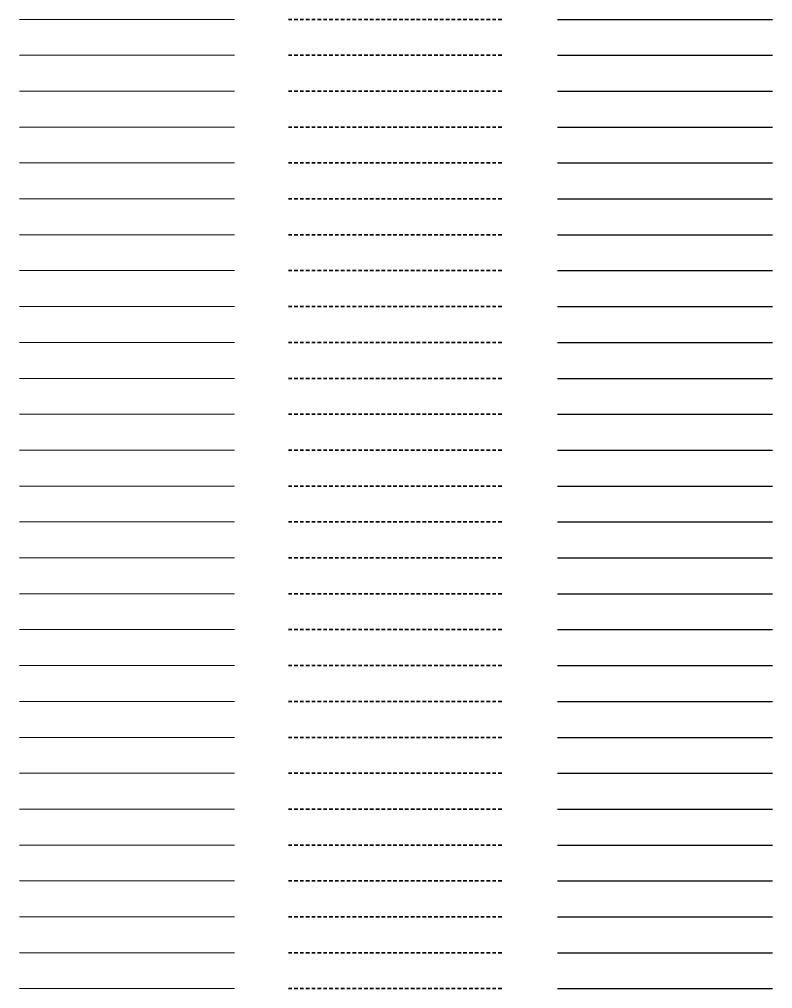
# Model space of a CAD drawing. Header units: metres. Extents: x -170 to 2070, y -13 to 17840.
# Drawn here: x 150 to 570, y 9460 to 10000 of the extents above; entities that cross this region are included whole.
import ezdxf

# ---------------------------------------------------------------- set-up
doc = ezdxf.new("R2010")
doc.units = ezdxf.units.M
doc.linetypes.add('KL-SO', pattern=[3.25, 2, -1.25])
for name, color, linetype, lineweight in [('B-OI-KL-ET_LSOV_AANSLUITNET_400 V_5x16Cu-G', 14, 'Continuous', 18), ('B-OI-KL-ET_LSOV_AANSLUITNET_400 V_OVERIG-G', 14, 'Continuous', 18), ('B-OI-KL-ET_LSOV_DISTRIBUTIE_230 V_2x2.5Cu as2.5-G', 14, 'Continuous', 18), ('B-OI-KL-ET_LSOV_DISTRIBUTIE_230 V_3x10Cu as10-G', 14, 'Continuous', 18), ('B-OI-KL-ET_LSOV_DISTRIBUTIE_230 V_3x2.5Cu as2.5-G', 14, 'Continuous', 18), ('B-OI-KL-ET_LSOV_DISTRIBUTIE_230 V_3x6Cu as6-G', 14, 'Continuous', 18), ('B-OI-KL-ET_LSOV_DISTRIBUTIE_230 V_4x10Cu as10-G', 14, 'Continuous', 18), ('B-OI-KL-ET_LSOV_DISTRIBUTIE_230 V_4x150Al 4x6Cu as50Cu-G', 14, 'Continuous', 18), ('B-OI-KL-ET_LSOV_DISTRIBUTIE_230 V_4x150Al as50Cu-G', 14, 'Continuous', 18), ('B-OI-KL-ET_LSOV_DISTRIBUTIE_230 V_4x16Cu as16-G', 14, 'Continuous', 18), ('B-OI-KL-ET_LSOV_DISTRIBUTIE_230 V_4x2.5Cu as2.5-G', 14, 'Continuous', 18), ('B-OI-KL-ET_LSOV_DISTRIBUTIE_230 V_4x50Al 4x2.5Cu as25Cu-G', 14, 'Continuous', 18), ('B-OI-KL-ET_LSOV_DISTRIBUTIE_230 V_4x6Cu as6-G', 14, 'Continuous', 18), ('B-OI-KL-ET_LSOV_DISTRIBUTIE_230 V_4x95Al 4x6Cu as35Cu-G', 14, 'Continuous', 18), ('B-OI-KL-ET_LSOV_DISTRIBUTIE_230 V_5x10Cu-G', 14, 'Continuous', 18), ('B-OI-KL-ET_LSOV_DISTRIBUTIE_230 V_5x16Cu-G', 14, 'Continuous', 18), ('B-OI-KL-ET_LSOV_DISTRIBUTIE_230 V_OVERIG-G', 14, 'Continuous', 18), ('B-OI-KL-ET_LSOV_DISTRIBUTIE_400 V_2x2.5Cu as2.5-G', 14, 'Continuous', 18), ('B-OI-KL-ET_LSOV_DISTRIBUTIE_400 V_3x10Cu as10-G', 14, 'Continuous', 18), ('B-OI-KL-ET_LSOV_DISTRIBUTIE_400 V_3x2.5Cu as2.5-G', 14, 'Continuous', 18), ('B-OI-KL-ET_LSOV_DISTRIBUTIE_400 V_3x6Cu as6-G', 14, 'Continuous', 18), ('B-OI-KL-ET_LSOV_DISTRIBUTIE_400 V_4x10Cu as10-G', 14, 'Continuous', 18), ('B-OI-KL-ET_LSOV_DISTRIBUTIE_400 V_4x150Al 4x6Cu as50Cu-G', 14, 'Continuous', 18), ('B-OI-KL-ET_LSOV_DISTRIBUTIE_400 V_4x150Al as50Cu-G', 14, 'Continuous', 18), ('B-OI-KL-ET_LSOV_DISTRIBUTIE_400 V_4x16Cu as16-G', 14, 'Continuous', 18), ('B-OI-KL-ET_LSOV_DISTRIBUTIE_400 V_4x2.5Cu as2.5-G', 14, 'Continuous', 18), ('B-OI-KL-ET_LSOV_DISTRIBUTIE_400 V_4x50Al 4x2.5Cu as25Cu-G', 14, 'Continuous', 18), ('B-OI-KL-ET_LSOV_DISTRIBUTIE_400 V_4x6Cu as6-G', 14, 'Continuous', 18), ('N-OI-KL-ET_LSOV_AANSLUITNET_400 V_5x16Cu-G', 14, 'KL-SO', 35), ('N-OI-KL-ET_LSOV_AANSLUITNET_400 V_OVERIG-G', 14, 'KL-SO', 35), ('N-OI-KL-ET_LSOV_DISTRIBUTIE_230 V_2x2.5Cu as2.5-G', 14, 'KL-SO', 35), ('N-OI-KL-ET_LSOV_DISTRIBUTIE_230 V_3x10Cu as10-G', 14, 'KL-SO', 35), ('N-OI-KL-ET_LSOV_DISTRIBUTIE_230 V_3x2.5Cu as2.5-G', 14, 'KL-SO', 35), ('N-OI-KL-ET_LSOV_DISTRIBUTIE_230 V_3x6Cu as6-G', 14, 'KL-SO', 35), ('N-OI-KL-ET_LSOV_DISTRIBUTIE_230 V_4x10Cu as10-G', 14, 'KL-SO', 35), ('N-OI-KL-ET_LSOV_DISTRIBUTIE_230 V_4x150Al 4x6Cu as50Cu-G', 14, 'KL-SO', 35), ('N-OI-KL-ET_LSOV_DISTRIBUTIE_230 V_4x150Al as50Cu-G', 14, 'KL-SO', 35), ('N-OI-KL-ET_LSOV_DISTRIBUTIE_230 V_4x16Cu as16-G', 14, 'KL-SO', 35), ('N-OI-KL-ET_LSOV_DISTRIBUTIE_230 V_4x2.5Cu as2.5-G', 14, 'KL-SO', 35), ('N-OI-KL-ET_LSOV_DISTRIBUTIE_230 V_4x50Al 4x2.5Cu as25Cu-G', 14, 'KL-SO', 35), ('N-OI-KL-ET_LSOV_DISTRIBUTIE_230 V_4x6Cu as6-G', 14, 'KL-SO', 35), ('N-OI-KL-ET_LSOV_DISTRIBUTIE_230 V_4x95Al 4x6Cu as35Cu-G', 14, 'KL-SO', 35), ('N-OI-KL-ET_LSOV_DISTRIBUTIE_230 V_5x10Cu-G', 14, 'KL-SO', 35), ('N-OI-KL-ET_LSOV_DISTRIBUTIE_230 V_5x16Cu-G', 14, 'KL-SO', 35), ('N-OI-KL-ET_LSOV_DISTRIBUTIE_230 V_OVERIG-G', 14, 'KL-SO', 35), ('N-OI-KL-ET_LSOV_DISTRIBUTIE_400 V_2x2.5Cu as2.5-G', 14, 'KL-SO', 35), ('N-OI-KL-ET_LSOV_DISTRIBUTIE_400 V_3x10Cu as10-G', 14, 'KL-SO', 35), ('N-OI-KL-ET_LSOV_DISTRIBUTIE_400 V_3x2.5Cu as2.5-G', 14, 'KL-SO', 35), ('N-OI-KL-ET_LSOV_DISTRIBUTIE_400 V_3x6Cu as6-G', 14, 'KL-SO', 35), ('N-OI-KL-ET_LSOV_DISTRIBUTIE_400 V_4x10Cu as10-G', 14, 'KL-SO', 35), ('N-OI-KL-ET_LSOV_DISTRIBUTIE_400 V_4x150Al 4x6Cu as50Cu-G', 14, 'KL-SO', 35), ('N-OI-KL-ET_LSOV_DISTRIBUTIE_400 V_4x150Al as50Cu-G', 14, 'KL-SO', 35), ('N-OI-KL-ET_LSOV_DISTRIBUTIE_400 V_4x16Cu as16-G', 14, 'KL-SO', 35), ('N-OI-KL-ET_LSOV_DISTRIBUTIE_400 V_4x2.5Cu as2.5-G', 14, 'KL-SO', 35), ('N-OI-KL-ET_LSOV_DISTRIBUTIE_400 V_4x50Al 4x2.5Cu as25Cu-G', 14, 'KL-SO', 35), ('N-OI-KL-ET_LSOV_DISTRIBUTIE_400 V_4x6Cu as6-G', 14, 'KL-SO', 35), ('V-OI-KL-ET_LSOV_AANSLUITNET_400 V_5x16Cu-G', 14, 'V-KL-SO', 25), ('V-OI-KL-ET_LSOV_AANSLUITNET_400 V_OVERIG-G', 14, 'V-KL-SO', 25), ('V-OI-KL-ET_LSOV_DISTRIBUTIE_230 V_2x2.5Cu as2.5-G', 14, 'V-KL-SO', 25), ('V-OI-KL-ET_LSOV_DISTRIBUTIE_230 V_3x10Cu as10-G', 14, 'V-KL-SO', 25), ('V-OI-KL-ET_LSOV_DISTRIBUTIE_230 V_3x2.5Cu as2.5-G', 14, 'V-KL-SO', 25), ('V-OI-KL-ET_LSOV_DISTRIBUTIE_230 V_3x6Cu as6-G', 14, 'V-KL-SO', 25), ('V-OI-KL-ET_LSOV_DISTRIBUTIE_230 V_4x10Cu as10-G', 14, 'V-KL-SO', 25), ('V-OI-KL-ET_LSOV_DISTRIBUTIE_230 V_4x150Al 4x6Cu as50Cu-G', 14, 'V-KL-SO', 25), ('V-OI-KL-ET_LSOV_DISTRIBUTIE_230 V_4x150Al as50Cu-G', 14, 'V-KL-SO', 25), ('V-OI-KL-ET_LSOV_DISTRIBUTIE_230 V_4x16Cu as16-G', 14, 'V-KL-SO', 25), ('V-OI-KL-ET_LSOV_DISTRIBUTIE_230 V_4x2.5Cu as2.5-G', 14, 'V-KL-SO', 25), ('V-OI-KL-ET_LSOV_DISTRIBUTIE_230 V_4x50Al 4x2.5Cu as25Cu-G', 14, 'V-KL-SO', 25), ('V-OI-KL-ET_LSOV_DISTRIBUTIE_230 V_4x6Cu as6-G', 14, 'V-KL-SO', 25), ('V-OI-KL-ET_LSOV_DISTRIBUTIE_230 V_4x95Al 4x6Cu as35Cu-G', 14, 'V-KL-SO', 25), ('V-OI-KL-ET_LSOV_DISTRIBUTIE_230 V_5x10Cu-G', 14, 'V-KL-SO', 25), ('V-OI-KL-ET_LSOV_DISTRIBUTIE_230 V_5x16Cu-G', 14, 'V-KL-SO', 25), ('V-OI-KL-ET_LSOV_DISTRIBUTIE_230 V_OVERIG-G', 14, 'V-KL-SO', 25), ('V-OI-KL-ET_LSOV_DISTRIBUTIE_400 V_2x2.5Cu as2.5-G', 14, 'V-KL-SO', 25), ('V-OI-KL-ET_LSOV_DISTRIBUTIE_400 V_3x10Cu as10-G', 14, 'V-KL-SO', 25), ('V-OI-KL-ET_LSOV_DISTRIBUTIE_400 V_3x2.5Cu as2.5-G', 14, 'V-KL-SO', 25), ('V-OI-KL-ET_LSOV_DISTRIBUTIE_400 V_3x6Cu as6-G', 14, 'V-KL-SO', 25), ('V-OI-KL-ET_LSOV_DISTRIBUTIE_400 V_4x10Cu as10-G', 14, 'V-KL-SO', 25), ('V-OI-KL-ET_LSOV_DISTRIBUTIE_400 V_4x150Al 4x6Cu as50Cu-G', 14, 'V-KL-SO', 25), ('V-OI-KL-ET_LSOV_DISTRIBUTIE_400 V_4x150Al as50Cu-G', 14, 'V-KL-SO', 25), ('V-OI-KL-ET_LSOV_DISTRIBUTIE_400 V_4x16Cu as16-G', 14, 'V-KL-SO', 25), ('V-OI-KL-ET_LSOV_DISTRIBUTIE_400 V_4x2.5Cu as2.5-G', 14, 'V-KL-SO', 25), ('V-OI-KL-ET_LSOV_DISTRIBUTIE_400 V_4x50Al 4x2.5Cu as25Cu-G', 14, 'V-KL-SO', 25), ('V-OI-KL-ET_LSOV_DISTRIBUTIE_400 V_4x6Cu as6-G', 14, 'V-KL-SO', 25)]:
    doc.layers.add(name, color=color, linetype=linetype, lineweight=lineweight)
doc.linetypes.add('V-KL-SO', pattern='A,2,[24,nlcs.shx,S=0.75,R=0,X=0,Y=0],2', length=4)

msp = doc.modelspace()

# ---------------------------------------------------------------- linework, layer by layer
at = {"layer": 'B-OI-KL-ET_LSOV_AANSLUITNET_400 V_5x16Cu-G'}
msp.add_line((150, 9460), (270, 9460), dxfattribs=at)
at = {"layer": 'B-OI-KL-ET_LSOV_AANSLUITNET_400 V_OVERIG-G'}
msp.add_line((150, 9480), (270, 9480), dxfattribs=at)
at = {"layer": 'B-OI-KL-ET_LSOV_DISTRIBUTIE_230 V_2x2.5Cu as2.5-G'}
msp.add_line((150, 9500), (270, 9500), dxfattribs=at)
at = {"layer": 'B-OI-KL-ET_LSOV_DISTRIBUTIE_230 V_3x10Cu as10-G'}
msp.add_line((150, 9520), (270, 9520), dxfattribs=at)
at = {"layer": 'B-OI-KL-ET_LSOV_DISTRIBUTIE_230 V_3x2.5Cu as2.5-G'}
msp.add_line((150, 9540), (270, 9540), dxfattribs=at)
at = {"layer": 'B-OI-KL-ET_LSOV_DISTRIBUTIE_230 V_3x6Cu as6-G'}
msp.add_line((150, 9560), (270, 9560), dxfattribs=at)
at = {"layer": 'B-OI-KL-ET_LSOV_DISTRIBUTIE_230 V_4x10Cu as10-G'}
msp.add_line((150, 9580), (270, 9580), dxfattribs=at)
at = {"layer": 'B-OI-KL-ET_LSOV_DISTRIBUTIE_230 V_4x150Al 4x6Cu as50Cu-G'}
msp.add_line((150, 9600), (270, 9600), dxfattribs=at)
at = {"layer": 'B-OI-KL-ET_LSOV_DISTRIBUTIE_230 V_4x150Al as50Cu-G'}
msp.add_line((150, 9620), (270, 9620), dxfattribs=at)
at = {"layer": 'B-OI-KL-ET_LSOV_DISTRIBUTIE_230 V_4x16Cu as16-G'}
msp.add_line((150, 9640), (270, 9640), dxfattribs=at)
at = {"layer": 'B-OI-KL-ET_LSOV_DISTRIBUTIE_230 V_4x2.5Cu as2.5-G'}
msp.add_line((150, 9660), (270, 9660), dxfattribs=at)
at = {"layer": 'B-OI-KL-ET_LSOV_DISTRIBUTIE_230 V_4x50Al 4x2.5Cu as25Cu-G'}
msp.add_line((150, 9680), (270, 9680), dxfattribs=at)
at = {"layer": 'B-OI-KL-ET_LSOV_DISTRIBUTIE_230 V_4x6Cu as6-G'}
msp.add_line((150, 9700), (270, 9700), dxfattribs=at)
at = {"layer": 'B-OI-KL-ET_LSOV_DISTRIBUTIE_230 V_4x95Al 4x6Cu as35Cu-G'}
msp.add_line((150, 9720), (270, 9720), dxfattribs=at)
at = {"layer": 'B-OI-KL-ET_LSOV_DISTRIBUTIE_230 V_5x10Cu-G'}
msp.add_line((150, 9740), (270, 9740), dxfattribs=at)
at = {"layer": 'B-OI-KL-ET_LSOV_DISTRIBUTIE_230 V_5x16Cu-G'}
msp.add_line((150, 9760), (270, 9760), dxfattribs=at)
at = {"layer": 'B-OI-KL-ET_LSOV_DISTRIBUTIE_230 V_OVERIG-G'}
msp.add_line((150, 9780), (270, 9780), dxfattribs=at)
at = {"layer": 'B-OI-KL-ET_LSOV_DISTRIBUTIE_400 V_2x2.5Cu as2.5-G'}
msp.add_line((150, 9800), (270, 9800), dxfattribs=at)
at = {"layer": 'B-OI-KL-ET_LSOV_DISTRIBUTIE_400 V_3x10Cu as10-G'}
msp.add_line((150, 9820), (270, 9820), dxfattribs=at)
at = {"layer": 'B-OI-KL-ET_LSOV_DISTRIBUTIE_400 V_3x2.5Cu as2.5-G'}
msp.add_line((150, 9840), (270, 9840), dxfattribs=at)
at = {"layer": 'B-OI-KL-ET_LSOV_DISTRIBUTIE_400 V_3x6Cu as6-G'}
msp.add_line((150, 9860), (270, 9860), dxfattribs=at)
at = {"layer": 'B-OI-KL-ET_LSOV_DISTRIBUTIE_400 V_4x10Cu as10-G'}
msp.add_line((150, 9880), (270, 9880), dxfattribs=at)
at = {"layer": 'B-OI-KL-ET_LSOV_DISTRIBUTIE_400 V_4x150Al 4x6Cu as50Cu-G'}
msp.add_line((150, 9900), (270, 9900), dxfattribs=at)
at = {"layer": 'B-OI-KL-ET_LSOV_DISTRIBUTIE_400 V_4x150Al as50Cu-G'}
msp.add_line((150, 9920), (270, 9920), dxfattribs=at)
at = {"layer": 'B-OI-KL-ET_LSOV_DISTRIBUTIE_400 V_4x16Cu as16-G'}
msp.add_line((150, 9940), (270, 9940), dxfattribs=at)
at = {"layer": 'B-OI-KL-ET_LSOV_DISTRIBUTIE_400 V_4x2.5Cu as2.5-G'}
msp.add_line((150, 9960), (270, 9960), dxfattribs=at)
at = {"layer": 'B-OI-KL-ET_LSOV_DISTRIBUTIE_400 V_4x50Al 4x2.5Cu as25Cu-G'}
msp.add_line((150, 9980), (270, 9980), dxfattribs=at)
at = {"layer": 'B-OI-KL-ET_LSOV_DISTRIBUTIE_400 V_4x6Cu as6-G'}
msp.add_line((150, 10000), (270, 10000), dxfattribs=at)
at = {"layer": 'N-OI-KL-ET_LSOV_AANSLUITNET_400 V_5x16Cu-G'}
msp.add_line((300, 9460), (420, 9460), dxfattribs=at)
at = {"layer": 'N-OI-KL-ET_LSOV_AANSLUITNET_400 V_OVERIG-G'}
msp.add_line((300, 9480), (420, 9480), dxfattribs=at)
at = {"layer": 'N-OI-KL-ET_LSOV_DISTRIBUTIE_230 V_2x2.5Cu as2.5-G'}
msp.add_line((300, 9500), (420, 9500), dxfattribs=at)
at = {"layer": 'N-OI-KL-ET_LSOV_DISTRIBUTIE_230 V_3x10Cu as10-G'}
msp.add_line((300, 9520), (420, 9520), dxfattribs=at)
at = {"layer": 'N-OI-KL-ET_LSOV_DISTRIBUTIE_230 V_3x2.5Cu as2.5-G'}
msp.add_line((300, 9540), (420, 9540), dxfattribs=at)
at = {"layer": 'N-OI-KL-ET_LSOV_DISTRIBUTIE_230 V_3x6Cu as6-G'}
msp.add_line((300, 9560), (420, 9560), dxfattribs=at)
at = {"layer": 'N-OI-KL-ET_LSOV_DISTRIBUTIE_230 V_4x10Cu as10-G'}
msp.add_line((300, 9580), (420, 9580), dxfattribs=at)
at = {"layer": 'N-OI-KL-ET_LSOV_DISTRIBUTIE_230 V_4x150Al 4x6Cu as50Cu-G'}
msp.add_line((300, 9600), (420, 9600), dxfattribs=at)
at = {"layer": 'N-OI-KL-ET_LSOV_DISTRIBUTIE_230 V_4x150Al as50Cu-G'}
msp.add_line((300, 9620), (420, 9620), dxfattribs=at)
at = {"layer": 'N-OI-KL-ET_LSOV_DISTRIBUTIE_230 V_4x16Cu as16-G'}
msp.add_line((300, 9640), (420, 9640), dxfattribs=at)
at = {"layer": 'N-OI-KL-ET_LSOV_DISTRIBUTIE_230 V_4x2.5Cu as2.5-G'}
msp.add_line((300, 9660), (420, 9660), dxfattribs=at)
at = {"layer": 'N-OI-KL-ET_LSOV_DISTRIBUTIE_230 V_4x50Al 4x2.5Cu as25Cu-G'}
msp.add_line((300, 9680), (420, 9680), dxfattribs=at)
at = {"layer": 'N-OI-KL-ET_LSOV_DISTRIBUTIE_230 V_4x6Cu as6-G'}
msp.add_line((300, 9700), (420, 9700), dxfattribs=at)
at = {"layer": 'N-OI-KL-ET_LSOV_DISTRIBUTIE_230 V_4x95Al 4x6Cu as35Cu-G'}
msp.add_line((300, 9720), (420, 9720), dxfattribs=at)
at = {"layer": 'N-OI-KL-ET_LSOV_DISTRIBUTIE_230 V_5x10Cu-G'}
msp.add_line((300, 9740), (420, 9740), dxfattribs=at)
at = {"layer": 'N-OI-KL-ET_LSOV_DISTRIBUTIE_230 V_5x16Cu-G'}
msp.add_line((300, 9760), (420, 9760), dxfattribs=at)
at = {"layer": 'N-OI-KL-ET_LSOV_DISTRIBUTIE_230 V_OVERIG-G'}
msp.add_line((300, 9780), (420, 9780), dxfattribs=at)
at = {"layer": 'N-OI-KL-ET_LSOV_DISTRIBUTIE_400 V_2x2.5Cu as2.5-G'}
msp.add_line((300, 9800), (420, 9800), dxfattribs=at)
at = {"layer": 'N-OI-KL-ET_LSOV_DISTRIBUTIE_400 V_3x10Cu as10-G'}
msp.add_line((300, 9820), (420, 9820), dxfattribs=at)
at = {"layer": 'N-OI-KL-ET_LSOV_DISTRIBUTIE_400 V_3x2.5Cu as2.5-G'}
msp.add_line((300, 9840), (420, 9840), dxfattribs=at)
at = {"layer": 'N-OI-KL-ET_LSOV_DISTRIBUTIE_400 V_3x6Cu as6-G'}
msp.add_line((300, 9860), (420, 9860), dxfattribs=at)
at = {"layer": 'N-OI-KL-ET_LSOV_DISTRIBUTIE_400 V_4x10Cu as10-G'}
msp.add_line((300, 9880), (420, 9880), dxfattribs=at)
at = {"layer": 'N-OI-KL-ET_LSOV_DISTRIBUTIE_400 V_4x150Al 4x6Cu as50Cu-G'}
msp.add_line((300, 9900), (420, 9900), dxfattribs=at)
at = {"layer": 'N-OI-KL-ET_LSOV_DISTRIBUTIE_400 V_4x150Al as50Cu-G'}
msp.add_line((300, 9920), (420, 9920), dxfattribs=at)
at = {"layer": 'N-OI-KL-ET_LSOV_DISTRIBUTIE_400 V_4x16Cu as16-G'}
msp.add_line((300, 9940), (420, 9940), dxfattribs=at)
at = {"layer": 'N-OI-KL-ET_LSOV_DISTRIBUTIE_400 V_4x2.5Cu as2.5-G'}
msp.add_line((300, 9960), (420, 9960), dxfattribs=at)
at = {"layer": 'N-OI-KL-ET_LSOV_DISTRIBUTIE_400 V_4x50Al 4x2.5Cu as25Cu-G'}
msp.add_line((300, 9980), (420, 9980), dxfattribs=at)
at = {"layer": 'N-OI-KL-ET_LSOV_DISTRIBUTIE_400 V_4x6Cu as6-G'}
msp.add_line((300, 10000), (420, 10000), dxfattribs=at)
at = {"layer": 'V-OI-KL-ET_LSOV_AANSLUITNET_400 V_5x16Cu-G'}
msp.add_line((450, 9460), (570, 9460), dxfattribs=at)
at = {"layer": 'V-OI-KL-ET_LSOV_AANSLUITNET_400 V_OVERIG-G'}
msp.add_line((450, 9480), (570, 9480), dxfattribs=at)
at = {"layer": 'V-OI-KL-ET_LSOV_DISTRIBUTIE_230 V_2x2.5Cu as2.5-G'}
msp.add_line((450, 9500), (570, 9500), dxfattribs=at)
at = {"layer": 'V-OI-KL-ET_LSOV_DISTRIBUTIE_230 V_3x10Cu as10-G'}
msp.add_line((450, 9520), (570, 9520), dxfattribs=at)
at = {"layer": 'V-OI-KL-ET_LSOV_DISTRIBUTIE_230 V_3x2.5Cu as2.5-G'}
msp.add_line((450, 9540), (570, 9540), dxfattribs=at)
at = {"layer": 'V-OI-KL-ET_LSOV_DISTRIBUTIE_230 V_3x6Cu as6-G'}
msp.add_line((450, 9560), (570, 9560), dxfattribs=at)
at = {"layer": 'V-OI-KL-ET_LSOV_DISTRIBUTIE_230 V_4x10Cu as10-G'}
msp.add_line((450, 9580), (570, 9580), dxfattribs=at)
at = {"layer": 'V-OI-KL-ET_LSOV_DISTRIBUTIE_230 V_4x150Al 4x6Cu as50Cu-G'}
msp.add_line((450, 9600), (570, 9600), dxfattribs=at)
at = {"layer": 'V-OI-KL-ET_LSOV_DISTRIBUTIE_230 V_4x150Al as50Cu-G'}
msp.add_line((450, 9620), (570, 9620), dxfattribs=at)
at = {"layer": 'V-OI-KL-ET_LSOV_DISTRIBUTIE_230 V_4x16Cu as16-G'}
msp.add_line((450, 9640), (570, 9640), dxfattribs=at)
at = {"layer": 'V-OI-KL-ET_LSOV_DISTRIBUTIE_230 V_4x2.5Cu as2.5-G'}
msp.add_line((450, 9660), (570, 9660), dxfattribs=at)
at = {"layer": 'V-OI-KL-ET_LSOV_DISTRIBUTIE_230 V_4x50Al 4x2.5Cu as25Cu-G'}
msp.add_line((450, 9680), (570, 9680), dxfattribs=at)
at = {"layer": 'V-OI-KL-ET_LSOV_DISTRIBUTIE_230 V_4x6Cu as6-G'}
msp.add_line((450, 9700), (570, 9700), dxfattribs=at)
at = {"layer": 'V-OI-KL-ET_LSOV_DISTRIBUTIE_230 V_4x95Al 4x6Cu as35Cu-G'}
msp.add_line((450, 9720), (570, 9720), dxfattribs=at)
at = {"layer": 'V-OI-KL-ET_LSOV_DISTRIBUTIE_230 V_5x10Cu-G'}
msp.add_line((450, 9740), (570, 9740), dxfattribs=at)
at = {"layer": 'V-OI-KL-ET_LSOV_DISTRIBUTIE_230 V_5x16Cu-G'}
msp.add_line((450, 9760), (570, 9760), dxfattribs=at)
at = {"layer": 'V-OI-KL-ET_LSOV_DISTRIBUTIE_230 V_OVERIG-G'}
msp.add_line((450, 9780), (570, 9780), dxfattribs=at)
at = {"layer": 'V-OI-KL-ET_LSOV_DISTRIBUTIE_400 V_2x2.5Cu as2.5-G'}
msp.add_line((450, 9800), (570, 9800), dxfattribs=at)
at = {"layer": 'V-OI-KL-ET_LSOV_DISTRIBUTIE_400 V_3x10Cu as10-G'}
msp.add_line((450, 9820), (570, 9820), dxfattribs=at)
at = {"layer": 'V-OI-KL-ET_LSOV_DISTRIBUTIE_400 V_3x2.5Cu as2.5-G'}
msp.add_line((450, 9840), (570, 9840), dxfattribs=at)
at = {"layer": 'V-OI-KL-ET_LSOV_DISTRIBUTIE_400 V_3x6Cu as6-G'}
msp.add_line((450, 9860), (570, 9860), dxfattribs=at)
at = {"layer": 'V-OI-KL-ET_LSOV_DISTRIBUTIE_400 V_4x10Cu as10-G'}
msp.add_line((450, 9880), (570, 9880), dxfattribs=at)
at = {"layer": 'V-OI-KL-ET_LSOV_DISTRIBUTIE_400 V_4x150Al 4x6Cu as50Cu-G'}
msp.add_line((450, 9900), (570, 9900), dxfattribs=at)
at = {"layer": 'V-OI-KL-ET_LSOV_DISTRIBUTIE_400 V_4x150Al as50Cu-G'}
msp.add_line((450, 9920), (570, 9920), dxfattribs=at)
at = {"layer": 'V-OI-KL-ET_LSOV_DISTRIBUTIE_400 V_4x16Cu as16-G'}
msp.add_line((450, 9940), (570, 9940), dxfattribs=at)
at = {"layer": 'V-OI-KL-ET_LSOV_DISTRIBUTIE_400 V_4x2.5Cu as2.5-G'}
msp.add_line((450, 9960), (570, 9960), dxfattribs=at)
at = {"layer": 'V-OI-KL-ET_LSOV_DISTRIBUTIE_400 V_4x50Al 4x2.5Cu as25Cu-G'}
msp.add_line((450, 9980), (570, 9980), dxfattribs=at)
at = {"layer": 'V-OI-KL-ET_LSOV_DISTRIBUTIE_400 V_4x6Cu as6-G'}
msp.add_line((450, 10000), (570, 10000), dxfattribs=at)

doc.saveas('drawing.dxf')
